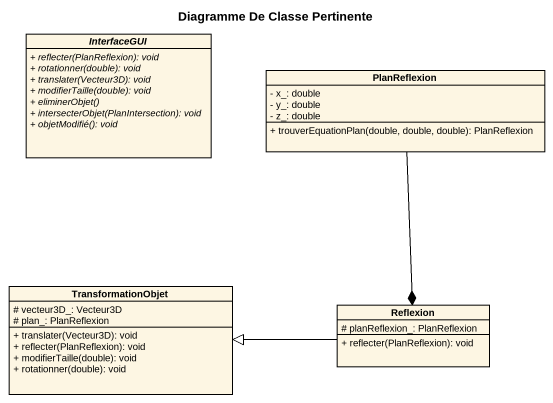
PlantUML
@startuml
title Diagramme De Classe Pertinente
hide circle
hide empty members
skinparam classAttributeIconSize 0
abstract class InterfaceGUI {
  {abstract} + reflecter(PlanReflexion): void
  {abstract} + rotationner(double): void
  {abstract} + translater(Vecteur3D): void
  {abstract} + modifierTaille(double): void
  {abstract} + eliminerObjet()
  {abstract} + intersecterObjet(PlanIntersection): void
  {abstract} + objetModifié(): void
}
class PlanReflexion {
  - x_: double
  - y_: double
  - z_: double
  + trouverEquationPlan(double, double, double): PlanReflexion
}
class TransformationObjet {
  # vecteur3D_: Vecteur3D
  # plan_: PlanReflexion
  + translater(Vecteur3D): void
  + reflecter(PlanReflexion): void
  + modifierTaille(double): void
  + rotationner(double): void
}
class Reflexion {
  # planReflexion_: PlanReflexion
  + reflecter(PlanReflexion): void
}
PlanReflexion --* Reflexion
Reflexion -left-|> TransformationObjet
@enduml
